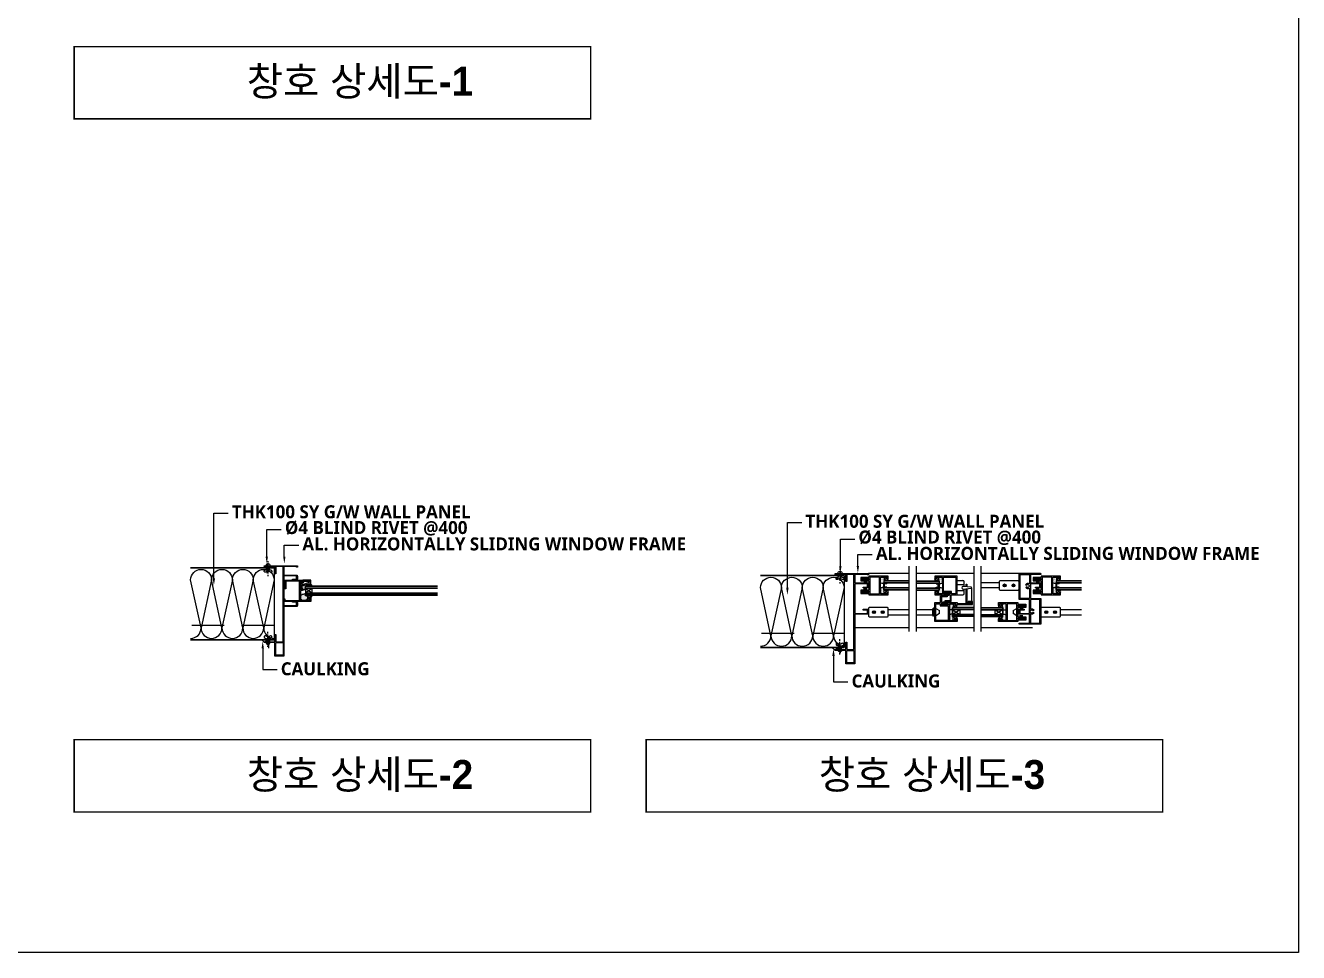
# Model space of a CAD drawing. Extents: x 0 to 20413, y 0 to 2870.
# Drawn here: x 3989 to 5750, y 100 to 1383 of the extents above; entities that cross this region are included whole.
import ezdxf
from ezdxf import colors
from ezdxf.entities.mleader import LeaderData, LeaderLine
from ezdxf.enums import TextEntityAlignment as Align
from ezdxf.math import Vec2, Vec3

# ---------------------------------------------------------------- set-up
doc = ezdxf.new("R2010")
doc.units = 0
doc.linetypes.add('HID', pattern=[2.3, 1.5, -0.8])
for name, color, linetype in [('0-판넬전개선', 11, 'Continuous'), ('A-ANNO-GRA1', 7, 'Continuous'), ('A-ANNO-TEXT1', 7, 'Continuous'), ('HATCH', 252, 'Continuous'), ('Insulation', 8, 'Continuous'), ('SUBLINE', 4, 'Continuous'), ('~BOLT', 11, 'Continuous'), ('~FRAME', 2, 'Continuous'), ('~PANEL', 2, 'Continuous'), ('~TEXT', 3, 'Continuous'), ('~WINDOW', 4, 'Continuous')]:
    doc.layers.add(name, color=color, linetype=linetype)
doc.styles.add('2020음성 1차', font='나눔고딕Bold.ttf')
doc.styles.add('SY PANEL', font='NanumGothicBold.ttf')

# ---------------------------------------------------------------- blocks, each defined once
blk = doc.blocks.new('*X91')
at = {"color": 0}
for p, q in [((2358.2, 795.5), (2358.7, 796)), ((2365.1, 788.6), (2358.2, 795.5)), ((2358.2, 792), (2360.7, 794.5)), ((2360.9, 791.2), (2365.2, 795.4)), ((2365.2, 792), (2363, 794.3)), ((2365.2, 795.6), (2365.2, 795.6)), ((2359, 791.2), (2358.2, 791.9)), ((2362.6, 789.3), (2365.2, 791.9))]:
    blk.add_line(p, q, dxfattribs=at)
blk = doc.blocks.new('*X89')
at = {"color": 0}
for p, q in [((1949.6, 1981.4), (1951.8, 1983.6)), ((1952.6, 1978.9), (1949.6, 1981.9)), ((1949.6, 1977.9), (1952.8, 1981)), ((1951.4, 1976.6), (1949.6, 1978.4)), ((1952, 1983), (1951.5, 1983.5))]:
    blk.add_line(p, q, dxfattribs=at)
blk = doc.blocks.new('*X90')
at = {"color": 0}
for p, q in [((2358.75, 800), (2358.75, 800)), ((2358.75, 797.5), (2358.75, 797.5)), ((2359.375, 801.25), (2359.375, 801.25)), ((2359.375, 798.75), (2359.375, 798.75)), ((2359.375, 796.25), (2359.375, 796.25)), ((2360, 802.5), (2360, 802.5)), ((2360, 800), (2360, 800)), ((2360, 797.5), (2360, 797.5)), ((2360, 795), (2360, 795)), ((2360.625, 803.75), (2360.625, 803.75)), ((2360.625, 801.25), (2360.625, 801.25)), ((2360.625, 798.75), (2360.625, 798.75)), ((2360.625, 796.25), (2360.625, 796.25)), ((2361.25, 802.5), (2361.25, 802.5)), ((2361.25, 800), (2361.25, 800)), ((2361.25, 797.5), (2361.25, 797.5)), ((2361.25, 795), (2361.25, 795)), ((2361.875, 801.25), (2361.875, 801.25)), ((2361.875, 798.75), (2361.875, 798.75)), ((2361.875, 796.25), (2361.875, 796.25)), ((2362.5, 802.5), (2362.5, 802.5)), ((2362.5, 800), (2362.5, 800)), ((2362.5, 797.5), (2362.5, 797.5)), ((2362.5, 795), (2362.5, 795)), ((2363.125, 801.25), (2363.125, 801.25)), ((2363.125, 798.75), (2363.125, 798.75)), ((2363.125, 796.25), (2363.125, 796.25)), ((2363.75, 802.5), (2363.75, 802.5)), ((2363.75, 800), (2363.75, 800)), ((2363.75, 797.5), (2363.75, 797.5)), ((2363.75, 795), (2363.75, 795)), ((2364.375, 801.25), (2364.375, 801.25)), ((2364.375, 798.75), (2364.375, 798.75)), ((2364.375, 796.25), (2364.375, 796.25)), ((2365, 802.5), (2365, 802.5)), ((2365, 800), (2365, 800)), ((2365, 797.5), (2365, 797.5)), ((2365.625, 801.25), (2365.625, 801.25)), ((2365.625, 798.75), (2365.625, 798.75)), ((2366.25, 800), (2366.25, 800)), ((2366.25, 797.5), (2366.25, 797.5)), ((2366.875, 798.75), (2366.875, 798.75))]:
    blk.add_line(p, q, dxfattribs=at)
blk = doc.blocks.new('*X88')
at = {"color": 0}
for p, q in [((1945, 1987.5), (1945, 1987.5)), ((1945.625, 1988.75), (1945.625, 1988.75)), ((1945.625, 1986.25), (1945.625, 1986.25)), ((1946.25, 1987.5), (1946.25, 1987.5)), ((1946.875, 1988.75), (1946.875, 1988.75)), ((1946.875, 1986.25), (1946.875, 1986.25)), ((1947.5, 1990), (1947.5, 1990)), ((1947.5, 1987.5), (1947.5, 1987.5)), ((1948.125, 1988.75), (1948.125, 1988.75)), ((1948.125, 1986.25), (1948.125, 1986.25)), ((1948.75, 1990), (1948.75, 1990)), ((1948.75, 1987.5), (1948.75, 1987.5)), ((1948.75, 1985), (1948.75, 1985)), ((1949.375, 1988.75), (1949.375, 1988.75)), ((1949.375, 1986.25), (1949.375, 1986.25)), ((1950, 1987.5), (1950, 1987.5)), ((1950, 1985), (1950, 1985)), ((1950.625, 1986.25), (1950.625, 1986.25)), ((1950.625, 1983.75), (1950.625, 1983.75)), ((1951.25, 1985), (1951.25, 1985))]:
    blk.add_line(p, q, dxfattribs=at)
blk = doc.blocks.new('*X94')
at = {"color": 0}
for p, q in [((1744.375, 1583.75), (1744.375, 1583.75)), ((1744.375, 1581.25), (1744.375, 1581.25)), ((1744.375, 1578.75), (1744.375, 1578.75)), ((1745, 1585), (1745, 1585)), ((1745, 1582.5), (1745, 1582.5)), ((1745, 1580), (1745, 1580)), ((1745, 1577.5), (1745, 1577.5)), ((1745.625, 1583.75), (1745.625, 1583.75)), ((1745.625, 1581.25), (1745.625, 1581.25)), ((1745.625, 1578.75), (1745.625, 1578.75)), ((1746.25, 1585), (1746.25, 1585)), ((1746.25, 1582.5), (1746.25, 1582.5)), ((1746.25, 1580), (1746.25, 1580)), ((1746.25, 1577.5), (1746.25, 1577.5)), ((1746.875, 1583.75), (1746.875, 1583.75)), ((1746.875, 1581.25), (1746.875, 1581.25)), ((1746.875, 1578.75), (1746.875, 1578.75)), ((1747.5, 1585), (1747.5, 1585)), ((1747.5, 1582.5), (1747.5, 1582.5)), ((1747.5, 1580), (1747.5, 1580)), ((1747.5, 1577.5), (1747.5, 1577.5)), ((1748.125, 1583.75), (1748.125, 1583.75)), ((1748.125, 1581.25), (1748.125, 1581.25)), ((1748.125, 1578.75), (1748.125, 1578.75)), ((1748.75, 1585), (1748.75, 1585)), ((1748.75, 1582.5), (1748.75, 1582.5))]:
    blk.add_line(p, q, dxfattribs=at)
blk = doc.blocks.new('*X95')
at = {"color": 0}
for p, q in [((1744.375, 1568.75), (1744.375, 1568.75)), ((1745, 1570), (1745, 1570)), ((1745.625, 1568.75), (1745.625, 1568.75)), ((1746.25, 1570), (1746.25, 1570)), ((1746.875, 1568.75), (1746.875, 1568.75)), ((1747.5, 1570), (1747.5, 1570)), ((1748.125, 1568.75), (1748.125, 1568.75)), ((1744.375, 1566.25), (1744.375, 1566.25)), ((1744.375, 1563.75), (1744.375, 1563.75)), ((1745, 1567.5), (1745, 1567.5)), ((1745, 1565), (1745, 1565)), ((1745, 1562.5), (1745, 1562.5)), ((1745.625, 1566.25), (1745.625, 1566.25)), ((1745.625, 1563.75), (1745.625, 1563.75)), ((1746.25, 1567.5), (1746.25, 1567.5)), ((1746.25, 1565), (1746.25, 1565)), ((1746.25, 1562.5), (1746.25, 1562.5)), ((1746.875, 1566.25), (1746.875, 1566.25)), ((1746.875, 1563.75), (1746.875, 1563.75)), ((1747.5, 1567.5), (1747.5, 1567.5)), ((1747.5, 1565), (1747.5, 1565)), ((1747.5, 1562.5), (1747.5, 1562.5)), ((1748.125, 1566.25), (1748.125, 1566.25)), ((1748.125, 1563.75), (1748.125, 1563.75)), ((1748.75, 1567.5), (1748.75, 1567.5)), ((1748.75, 1565), (1748.75, 1565)), ((1748.75, 1562.5), (1748.75, 1562.5))]:
    blk.add_line(p, q, dxfattribs=at)
blk = doc.blocks.new('*X96')
at = {"color": 0}
for p, q in [((1753.2, 1563.2), (1749.2, 1567.2)), ((1750.5, 1562.3), (1749.2, 1563.6)), ((1749.3, 1565.4), (1751.4, 1567.6)), ((1749.7, 1562.3), (1754.2, 1566.8)), ((1754.1, 1565.8), (1752.3, 1567.6))]:
    blk.add_line(p, q, dxfattribs=at)
blk = doc.blocks.new('*X97')
at = {"color": 0}
for p, q in [((1749.3, 1583.1), (1751.7, 1585.5)), ((1753.2, 1584.4), (1752, 1585.5)), ((1753.7, 1580.3), (1748.9, 1585.1)), ((1750.2, 1580.3), (1749.2, 1581.3)), ((1750, 1580.3), (1753.2, 1583.5)), ((1753.5, 1580.3), (1754.2, 1581)), ((1754.5, 1583.1), (1754.2, 1583.3))]:
    blk.add_line(p, q, dxfattribs=at)
blk = doc.blocks.new('리벳')
at = {"layer": '~BOLT'}
for p, q in [((7202.9, 974.1), (7204.9, 974.1)), ((7205.9, 974.1), (7220.1, 974.1)), ((7214.7, 976.1), (7210.6, 976.1)), ((7214.7, 972.1), (7210.6, 972.1)), ((7221.7, 974.1), (7223.8, 974.1))]:
    blk.add_line(p, q, dxfattribs=at)
blk.add_lwpolyline([(7214.7, 972.1, 0.243685), (7216.2, 968.8, 0.496046), (7218.1, 969.5, 0.240327), (7217.8, 971.4, -0.160412), (7217, 974.1, -0.154154), (7217.8, 976.6, 0.228762), (7218.2, 978.4, 0.497369), (7216.2, 979.2, 0.258254), (7214.7, 976.1)], format="xyb", dxfattribs=at)
blk.add_arc((7209.8, 974), 3.16, 106.0461, 253.9539, dxfattribs=at)

msp = doc.modelspace()

# ---------------------------------------------------------------- linework, layer by layer
for p, q in [((4558.65, 607.13), (4375.94, 607.13)), ((4558.65, 606.6), (4375.94, 606.6)), ((4558.65, 604.49), (4375.94, 604.49)), ((4558.65, 603.96), (4375.94, 603.96)), ((4558.65, 597.62), (4375.94, 597.62)), ((4558.65, 597.09), (4375.94, 597.09)), ((4558.65, 594.98), (4375.94, 594.98)), ((4558.65, 594.45), (4375.94, 594.45))]:
    msp.add_line(p, q)
at = {"layer": '0-판넬전개선', "const_width": 2}
for points in [[(4055.98, 1354.21), (4770.58, 1354.21), (4770.58, 1254.21), (4055.98, 1254.21)], [(4055.98, 394.59), (4770.58, 394.59), (4770.58, 294.59), (4055.98, 294.59)], [(4847.37, 394.59), (5561.98, 394.59), (5561.98, 294.59), (4847.37, 294.59)]]:
    msp.add_lwpolyline(points, close=True, dxfattribs=at)
at = {"layer": 'A-ANNO-GRA1'}
msp.add_lwpolyline([(2200, 2870), (5750, 2870), (5750, 100), (2200, 100)], close=True, dxfattribs=at)
at = {"layer": 'Insulation'}
for points in [[(4217.11, 534.89, 0.4142136), (4231.55, 549.33), (4217.11, 615.9, -1), (4245.99, 615.9), (4231.55, 549.33, 0.4142136), (4245.99, 534.89)], [(4245.99, 534.89, 0.4142136), (4260.43, 549.33), (4245.99, 615.9, -1), (4274.87, 615.9), (4260.43, 549.33, 0.4142136), (4274.87, 534.89)], [(4274.87, 534.89, 0.4142136), (4289.31, 549.33), (4274.87, 615.9, -1), (4303.75, 615.9), (4289.31, 549.33, 0.4142136), (4303.75, 534.89)], [(4303.75, 534.89, 0.4142136), (4318.19, 549.33), (4303.75, 615.9, -1), (4332.63, 615.9), (4318.19, 549.33, 0.4142136), (4332.63, 534.89)], [(5005.62, 524.13, 0.4142136), (5020.06, 538.57), (5005.62, 605.15, -1), (5034.5, 605.15), (5020.06, 538.57, 0.4142136), (5034.5, 524.13)], [(5034.5, 524.13, 0.4142136), (5048.94, 538.57), (5034.5, 605.15, -1), (5063.38, 605.15), (5048.94, 538.57, 0.4142136), (5063.38, 524.13)], [(5063.38, 524.13, 0.4142136), (5077.82, 538.57), (5063.38, 605.15, -1), (5092.26, 605.15), (5077.82, 538.57, 0.4142136), (5092.26, 524.13)], [(5092.26, 524.13, 0.4142136), (5106.7, 538.57), (5092.26, 605.15, -1), (5121.14, 605.15), (5106.7, 538.57, 0.4142136), (5121.14, 524.13)]]:
    msp.add_lwpolyline(points, format="xyb", dxfattribs=at)
for centre, radius, start, end in [((4312.43, 525.83), 7.27, 26.65368, 68.40848), ((5101.27, 512.71), 9.39, 36.83411, 76.35341)]:
    msp.add_arc(centre, radius, start, end, dxfattribs=at)
at = {"layer": 'SUBLINE'}
for p, q in [((5211.44, 624.74), (5154.79, 624.74)), ((5301.07, 624.74), (5221.44, 624.74)), ((5363.26, 624.74), (5311.07, 624.74)), ((5277.45, 615.06), (5285.45, 615.06)), ((5287.45, 609.27), (5277.45, 609.27)), ((5287.45, 600.85), (5277.45, 600.85)), ((5287.45, 606.69), (5287.45, 613.06)), ((5287.45, 597.06), (5287.45, 603.43)), ((5297.7, 605.06), (5297.7, 585.86)), ((5335.64, 611.74), (5311.07, 611.74)), ((5335.64, 604.74), (5311.07, 604.74)), ((5341.53, 608.24), (5345.13, 608.24)), ((5343.33, 610.04), (5343.33, 606.44)), ((5353.77, 608.24), (5357.37, 608.24)), ((5355.57, 610.04), (5355.57, 606.44)), ((5277.45, 595.06), (5285.45, 595.06)), ((5164.28, 571.22), (5160.68, 571.22)), ((5162.48, 569.42), (5162.48, 573.02)), ((5176.52, 571.22), (5172.92, 571.22)), ((5174.72, 569.42), (5174.72, 573.02)), ((5182.41, 574.72), (5211.44, 574.74)), ((5182.41, 567.72), (5211.44, 567.74)), ((5221.44, 574.74), (5243.64, 574.74)), ((5221.44, 567.74), (5243.64, 567.74)), ((5243.64, 575.32), (5245.14, 576.82)), ((5243.64, 575.32), (5243.64, 567.32)), ((5245.14, 565.82), (5243.64, 567.32)), ((5246.64, 576.82), (5245.14, 576.82)), ((5245.14, 576.82), (5245.14, 565.82)), ((5246.64, 565.82), (5245.14, 565.82)), ((5248.12, 574.82), (5246.64, 574.82)), ((5248.12, 567.82), (5246.64, 567.82)), ((5248.12, 576.32), (5253.12, 573.32)), ((5253.12, 569.32), (5248.12, 566.32)), ((5253.12, 569.32), (5253.12, 573.32)), ((5402.75, 571.22), (5399.15, 571.22)), ((5400.95, 569.42), (5400.95, 573.02)), ((5414.98, 571.22), (5411.38, 571.22)), ((5413.18, 569.42), (5413.18, 573.02)), ((5420.87, 574.72), (5449.91, 574.74)), ((5420.87, 567.72), (5449.91, 567.74)), ((5211.44, 549.74), (5135.99, 549.74)), ((5301.07, 549.74), (5221.44, 549.74)), ((5382.06, 549.74), (5311.07, 549.74))]:
    msp.add_line(p, q, dxfattribs=at)
at = {"layer": 'SUBLINE', "linetype": 'HID', "ltscale": 30}
for p, q in [((4332.63, 552.59), (4217.11, 552.59)), ((5121.14, 541.83), (5005.62, 541.83))]:
    msp.add_line(p, q, dxfattribs=at)
at = {"layer": 'SUBLINE'}
for points in [[(5285.48, 606.88, 0.6569105), (5285.48, 603.24), (5297.45, 604.38, 0.3731886), (5297.45, 605.73)], [(5363.26, 603.24), (5363.26, 613.24, 0.4142136), (5361.76, 614.74), (5337.14, 614.74, 0.4142136), (5335.64, 613.24), (5335.64, 603.24, 0.4142136), (5337.14, 601.74), (5361.76, 601.74, 0.4142136)], [(5154.79, 576.22), (5154.79, 566.22, 0.4142136), (5156.29, 564.72), (5180.91, 564.72, 0.4142136), (5182.41, 566.22), (5182.41, 576.22, 0.4142136), (5180.91, 577.72), (5156.29, 577.72, 0.4142136)], [(5393.26, 576.22), (5393.26, 566.22, 0.4142136), (5394.76, 564.72), (5419.37, 564.72, 0.4142136), (5420.87, 566.22), (5420.87, 576.22, 0.4142136), (5419.37, 577.72), (5394.76, 577.72, 0.4142136)]]:
    msp.add_lwpolyline(points, format="xyb", close=True, dxfattribs=at)
for points in [[(5289.92, 609.86), (5290.92, 609.86), (5290.92, 606.36)], [(5289.92, 606.45), (5289.92, 609.86)], [(5290.92, 603.76), (5290.92, 584.24), (5297.7, 584.24), (5297.7, 583.24), (5289.92, 583.24), (5289.92, 603.66)]]:
    msp.add_lwpolyline(points, dxfattribs=at)
for centre, radius in [((5343.33, 608.24), 2), ((5343.33, 608.24), 1.8), ((5355.57, 608.24), 2), ((5355.57, 608.24), 1.8), ((5162.48, 571.22), 2), ((5162.48, 571.22), 1.8), ((5174.72, 571.22), 2), ((5174.72, 571.22), 1.8), ((5400.95, 571.22), 2), ((5400.95, 571.22), 1.8), ((5413.18, 571.22), 2), ((5413.18, 571.22), 1.8)]:
    msp.add_circle(centre, radius, dxfattribs=at)
for centre, start, end in [((5285.45, 613.06), 0, 90), ((5285.45, 597.06), 270, 0)]:
    msp.add_arc(centre, 2, start, end, dxfattribs=at)
at = {"layer": '~FRAME'}
for p, q in [((4322.92, 624.99), (4322.92, 637.34)), ((5211.44, 544.39), (5211.44, 634.81)), ((5221.44, 544.39), (5221.44, 634.81)), ((5301.07, 544.39), (5301.07, 634.81)), ((5311.07, 544.39), (5311.07, 634.81)), ((5116.25, 617.61), (5116.25, 627.61)), ((5393.2, 624.74), (5363.2, 624.74)), ((4325.48, 521.6), (4325.48, 536.63)), ((5116.25, 514.61), (5116.25, 524.61))]:
    msp.add_line(p, q, dxfattribs=at)
for points in [[(4344.93, 634.29), (4334.94, 634.29), (4334.94, 624.29), (4333.74, 624.29), (4333.74, 634.29), (4318.94, 634.29), (4318.94, 635.49), (4364.94, 635.49), (4364.94, 633.49), (4363.44, 633.49), (4363.44, 634.29), (4346.14, 634.29), (4346.14, 622.49), (4364.59, 622.49, -0.098159), (4364.59, 615.49), (4357.94, 615.49), (4357.94, 616.69), (4363.74, 616.69), (4363.74, 621.29), (4346.14, 621.29), (4346.14, 580.29), (4363.74, 580.29), (4363.74, 584.89), (4357.94, 584.89), (4357.94, 586.09), (4364.59, 586.09, -0.098159), (4364.59, 579.09), (4346.14, 579.09), (4346.14, 510.49), (4333.74, 510.49), (4333.74, 529.09), (4318.94, 529.09), (4318.94, 530.13), (4320.94, 531.29), (4322.94, 531.29), (4322.94, 530.29), (4333.74, 530.29), (4333.74, 540.29), (4334.94, 540.29), (4334.94, 530.29), (4344.94, 530.29), (4344.94, 634.29)], [(5134.79, 623.54), (5124.79, 623.54), (5124.79, 613.54), (5123.59, 613.54), (5123.59, 623.54), (5108.79, 623.54), (5108.79, 624.74), (5154.79, 624.74), (5154.79, 622.74), (5153.29, 622.74), (5153.29, 623.54), (5135.99, 623.54), (5135.99, 611.74), (5154.45, 611.74, -0.098159), (5154.45, 604.74), (5147.79, 604.74), (5147.79, 605.94), (5153.59, 605.94), (5153.59, 610.54), (5135.99, 610.54), (5135.99, 569.54), (5153.59, 569.54), (5153.59, 574.14), (5147.79, 574.14), (5147.79, 575.34), (5154.45, 575.34, -0.098159), (5154.45, 568.34), (5135.99, 568.34), (5135.99, 499.74), (5123.59, 499.74), (5123.59, 518.34), (5108.79, 518.34), (5108.79, 519.38), (5110.79, 520.54), (5112.79, 520.54), (5112.79, 519.54), (5123.59, 519.54), (5123.59, 529.54), (5124.79, 529.54), (5124.79, 519.54), (5134.79, 519.54), (5134.79, 623.54)]]:
    msp.add_lwpolyline(points, format="xyb", dxfattribs=at)
for points in [[(5370.26, 575.34), (5370.26, 574.14), (5364.46, 574.14), (5364.46, 569.54), (5377.56, 569.54), (5377.56, 588.57), (5363.26, 588.57), (5363.26, 600.05), (5363.26, 624.74), (5393.26, 624.74), (5393.26, 623.34), (5378.96, 623.34), (5378.96, 611.74), (5392.91, 611.74, -0.098159), (5392.91, 604.74), (5386.26, 604.74), (5386.26, 605.94), (5392.06, 605.94), (5392.06, 610.54), (5378.96, 610.54), (5378.96, 590.05), (5393.26, 590.05), (5393.26, 579.42), (5393.26, 554.74), (5363.26, 554.74), (5363.26, 556.14), (5377.56, 556.14), (5377.56, 568.34), (5363.6, 568.34, -0.098159), (5363.6, 575.34)], [(5373.73, 606.27), (5372.45, 605.53, 0.43305), (5377.56, 604.35), (5377.56, 600.05), (5377.56, 590.05), (5364.66, 590.05), (5364.66, 623.34), (5377.56, 623.34), (5377.56, 610.32, 0.4364537), (5372.43, 609.11), (5373.72, 608.38, -3.7499414)], [(5384.06, 570.33, -0.43305), (5378.96, 569.15), (5378.96, 556.14), (5391.86, 556.14), (5391.86, 588.57), (5378.96, 588.57), (5378.96, 579.42), (5378.96, 575.12, -0.4364537), (5384.08, 573.91), (5382.8, 573.18, 3.7499414), (5382.78, 571.07)]]:
    msp.add_lwpolyline(points, format="xyb", close=True, dxfattribs=at)
msp.add_lwpolyline([(4371.94, 601.04), (4368.94, 601.04), (4368.94, 587.49), (4381.94, 587.49), (4381.94, 591.54), (4383.34, 591.54), (4383.34, 586.09), (4346.14, 586.09), (4346.14, 589.49), (4347.54, 589.49), (4347.54, 587.49), (4367.54, 587.49), (4367.54, 614.09), (4348.59, 614.09), (4348.59, 603.64), (4347.19, 603.64), (4347.19, 614.09), (4346.14, 614.09), (4346.14, 615.49), (4372.04, 615.49), (4372.04, 614.09), (4371.04, 613.09), (4370.04, 614.09), (4368.94, 614.09), (4368.94, 602.04), (4370.94, 602.04), (4370.94, 605.04), (4371.94, 605.04), (4371.94, 601.04), (4369.43, 601.04)], dxfattribs=at)
for points in [[(4383.34, 610.04), (4383.34, 615.49), (4372.13, 615.49), (4372.13, 613.88), (4370.63, 612.38), (4369.61, 613.4), (4369.56, 611.47), (4370.63, 610.4), (4373.53, 613.3), (4373.53, 614.09), (4381.94, 614.09), (4381.94, 612.54), (4369.38, 608.04), (4370.07, 603.04), (4370.07, 603.04), (4370.57, 603.04), (4370.57, 606.98), (4381.94, 611.05), (4381.94, 610.04)], [(4334.94, 529.09), (4344.94, 529.09), (4344.94, 511.69), (4334.94, 511.69)], [(5124.79, 518.34), (5134.79, 518.34), (5134.79, 500.94), (5124.79, 500.94)]]:
    msp.add_lwpolyline(points, close=True, dxfattribs=at)
at = {"layer": '~PANEL'}
for p, q in [((4332.63, 632.59), (4217.11, 632.59)), ((4332.63, 632.09), (4217.11, 632.09)), ((4332.63, 632.59), (4332.63, 532.59)), ((5121.14, 621.83), (5005.62, 621.83)), ((5121.14, 621.33), (5005.62, 621.33)), ((5121.14, 621.83), (5121.14, 522.33)), ((4332.63, 533.09), (4217.11, 533.09)), ((4332.63, 532.59), (4217.11, 532.59)), ((5121.14, 522.33), (5005.62, 522.33)), ((5121.14, 521.83), (5005.62, 521.83))]:
    msp.add_line(p, q, dxfattribs=at)
at = {"layer": '~WINDOW'}
for p, q in [((5154.27, 616.91), (5146.88, 616.91)), ((5148.99, 616.91), (5148.99, 612.42)), ((5150.05, 616.91), (5150.05, 612.42)), ((5151.1, 616.91), (5151.1, 612.42)), ((5152.16, 616.91), (5152.16, 612.42)), ((5392.74, 616.91), (5385.34, 616.91)), ((5387.46, 616.91), (5387.46, 612.42)), ((5388.51, 616.91), (5388.51, 612.42)), ((5389.57, 616.91), (5389.57, 612.42)), ((5390.62, 616.91), (5390.62, 612.42)), ((4375.94, 603.96), (4375.94, 607.13)), ((4384.56, 603.96), (4375.94, 597.62)), ((4384.56, 597.62), (4375.94, 603.96)), ((4375.94, 603.96), (4375.94, 597.62)), ((4384.56, 603.96), (4384.56, 597.62)), ((5154.27, 599.38), (5146.88, 599.38)), ((5148.99, 599.38), (5148.99, 603.97)), ((5150.05, 599.38), (5150.05, 603.97)), ((5151.1, 599.38), (5151.1, 603.97)), ((5152.16, 599.38), (5152.16, 603.97)), ((5176.22, 614.48), (5176.22, 611.32)), ((5176.22, 614.48), (5176.22, 601.81)), ((5211.44, 614.48), (5176.22, 614.48)), ((5211.44, 613.96), (5176.22, 613.96)), ((5211.44, 611.84), (5176.22, 611.84)), ((5176.22, 604.98), (5176.22, 611.32)), ((5211.44, 611.32), (5176.22, 611.32)), ((5176.22, 604.98), (5176.22, 601.81)), ((5211.44, 604.98), (5176.22, 604.98)), ((5211.44, 604.45), (5176.22, 604.45)), ((5211.44, 602.34), (5176.22, 602.34)), ((5211.44, 601.81), (5176.22, 601.81)), ((5180.44, 610.26), (5177.28, 610.26)), ((5177.28, 606.04), (5177.28, 610.26)), ((5180.44, 606.04), (5177.28, 606.04)), ((5180.44, 610.26), (5180.44, 611.32)), ((5180.44, 604.98), (5180.44, 606.04)), ((5221.44, 614.48), (5252.66, 614.48)), ((5221.44, 613.96), (5252.66, 613.96)), ((5221.44, 611.84), (5252.66, 611.84)), ((5221.44, 611.32), (5252.66, 611.32)), ((5221.44, 604.98), (5252.66, 604.98)), ((5221.44, 604.45), (5252.66, 604.45)), ((5221.44, 602.34), (5252.66, 602.34)), ((5221.44, 601.81), (5252.66, 601.81)), ((5248.44, 610.26), (5248.44, 611.32)), ((5248.44, 610.26), (5251.6, 610.26)), ((5248.44, 606.04), (5251.6, 606.04)), ((5248.44, 604.98), (5248.44, 606.04)), ((5251.6, 606.04), (5251.6, 610.26)), ((5252.66, 614.48), (5252.66, 601.81)), ((5252.66, 614.48), (5252.66, 611.32)), ((5252.66, 604.98), (5252.66, 611.32)), ((5252.66, 604.98), (5252.66, 601.81)), ((5392.74, 599.38), (5385.34, 599.38)), ((5387.46, 599.38), (5387.46, 603.97)), ((5388.51, 599.38), (5388.51, 603.97)), ((5389.57, 599.38), (5389.57, 603.97)), ((5390.62, 599.38), (5390.62, 603.97)), ((5414.69, 614.48), (5414.69, 611.32)), ((5414.69, 614.48), (5414.69, 601.81)), ((5449.91, 614.48), (5414.69, 614.48)), ((5449.91, 613.96), (5414.69, 613.96)), ((5449.91, 611.84), (5414.69, 611.84)), ((5414.69, 604.98), (5414.69, 611.32)), ((5449.91, 611.32), (5414.69, 611.32)), ((5414.69, 604.98), (5414.69, 601.81)), ((5449.91, 604.98), (5414.69, 604.98)), ((5449.91, 604.45), (5414.69, 604.45)), ((5449.91, 602.34), (5414.69, 602.34)), ((5449.91, 601.81), (5414.69, 601.81)), ((5415.74, 606.04), (5415.74, 610.26)), ((5418.91, 610.26), (5415.74, 610.26)), ((5418.91, 606.04), (5415.74, 606.04)), ((5418.91, 610.26), (5418.91, 611.32)), ((5418.91, 604.98), (5418.91, 606.04)), ((4375.94, 594.45), (4375.94, 597.62)), ((5256.85, 582.09), (5264.25, 582.09)), ((5258.97, 582.09), (5258.97, 585.77)), ((5267.23, 597.38), (5259.84, 597.38)), ((5260.02, 582.09), (5260.02, 585.77)), ((5261.08, 582.09), (5261.08, 585.77)), ((5261.95, 597.38), (5261.95, 593.62)), ((5262.13, 582.09), (5262.13, 585.77)), ((5263.01, 597.38), (5263.01, 593.62)), ((5264.06, 597.38), (5264.06, 593.62)), ((5265.12, 597.38), (5265.12, 593.62)), ((5271.43, 574.49), (5271.43, 577.66)), ((5271.43, 564.99), (5271.43, 577.66)), ((5301.07, 577.66), (5271.43, 577.66)), ((5301.07, 577.13), (5271.43, 577.13)), ((5301.07, 575.02), (5271.43, 575.02)), ((5271.43, 574.49), (5271.43, 568.16)), ((5281.71, 574.49), (5271.43, 568.16)), ((5271.43, 574.49), (5281.71, 568.16)), ((5301.07, 574.49), (5271.43, 574.49)), ((5271.43, 564.99), (5271.43, 568.16)), ((5301.07, 568.16), (5271.43, 568.16)), ((5301.07, 567.63), (5271.43, 567.63)), ((5301.07, 565.52), (5271.43, 565.52)), ((5301.07, 564.99), (5271.43, 564.99)), ((5281.71, 568.16), (5281.71, 574.49)), ((5311.07, 577.66), (5340.71, 577.66)), ((5311.07, 577.13), (5340.71, 577.13)), ((5311.07, 575.02), (5340.71, 575.02)), ((5311.07, 574.49), (5340.71, 574.49)), ((5311.07, 568.16), (5340.71, 568.16)), ((5311.07, 567.63), (5340.71, 567.63)), ((5311.07, 565.52), (5340.71, 565.52)), ((5311.07, 564.99), (5340.71, 564.99)), ((5330.42, 568.16), (5330.42, 574.49)), ((5330.42, 574.49), (5340.71, 568.16)), ((5340.71, 574.49), (5330.42, 568.16)), ((5340.71, 574.49), (5340.71, 577.66)), ((5340.71, 564.99), (5340.71, 577.66)), ((5340.71, 574.49), (5340.71, 568.16)), ((5340.71, 564.99), (5340.71, 568.16)), ((5355.02, 573.32), (5360.02, 576.32)), ((5355.02, 573.32), (5355.02, 569.32)), ((5360.02, 566.32), (5355.02, 569.32)), ((5362.66, 580.09), (5370.05, 580.09)), ((5364.77, 580.09), (5364.77, 575.5)), ((5364.77, 562.56), (5364.77, 567.06)), ((5365.83, 580.09), (5365.83, 575.5)), ((5365.83, 562.56), (5365.83, 567.06)), ((5366.88, 580.09), (5366.88, 575.5)), ((5366.88, 562.56), (5366.88, 567.06)), ((5367.94, 580.09), (5367.94, 575.5)), ((5367.94, 562.56), (5367.94, 567.06)), ((5362.66, 562.56), (5370.05, 562.56))]:
    msp.add_line(p, q, dxfattribs=at)
for points in [[(5155.43, 614.59), (5155.43, 601.71), (5153.21, 601.71), (5153.21, 600.23), (5155.43, 600.23), (5155.43, 598.54), (5145.72, 598.54), (5145.72, 600.23), (5147.93, 600.23), (5147.93, 601.71), (5144.24, 601.71), (5144.24, 597.06), (5155.43, 597.06), (5155.43, 595.06), (5182.24, 595.06), (5182.24, 598.76), (5180.76, 598.76), (5180.76, 596.54), (5171.68, 596.54), (5171.68, 619.76), (5180.76, 619.76), (5180.76, 617.54), (5182.24, 617.54), (5182.24, 621.24), (5155.43, 621.24), (5155.43, 619.24), (5144.24, 619.24), (5144.24, 614.59), (5147.93, 614.59), (5147.93, 616.07), (5145.72, 616.07), (5145.72, 617.76), (5155.43, 617.76), (5155.43, 616.07), (5153.21, 616.07), (5153.21, 614.59)], [(5156.91, 596.54), (5170.2, 596.54), (5170.2, 619.76), (5156.91, 619.76)], [(5176.31, 619.75), (5176.41, 619.52), (5176.48, 619.37), (5176.56, 619.17), (5176.7, 618.81), (5176.76, 618.53), (5176.81, 618.14), (5176.85, 617.64), (5176.87, 617), (5176.85, 616.25), (5176.81, 615.53), (5176.74, 614.88), (5176.65, 614.61), (5176.56, 614.5), (5176.21, 614.5), (5176.2, 612.12), (5175.96, 611.63), (5175.48, 611.27), (5174.85, 611.09), (5173.77, 611.05), (5172.63, 611.34), (5172.06, 611.62), (5171.68, 611.99), (5171.68, 619.76)], [(5246.64, 617.54), (5248.12, 617.54), (5248.12, 619.76), (5257.2, 619.76), (5257.2, 596.54), (5248.12, 596.54), (5248.12, 598.76), (5246.64, 598.76), (5246.64, 595.06), (5260.9, 595.06), (5260.9, 596.54), (5258.68, 596.54), (5258.68, 598.23), (5268.39, 598.23), (5268.39, 596.54), (5266.18, 596.54), (5266.18, 595.06), (5267.97, 595.06), (5267.97, 587.54), (5260.45, 587.06), (5260.45, 586.06), (5269.45, 586.06), (5269.45, 595.06), (5277.45, 595.06), (5277.45, 621.24), (5246.64, 621.24)], [(5252.57, 619.75), (5252.47, 619.52), (5252.39, 619.37), (5252.32, 619.17), (5252.17, 618.81), (5252.12, 618.53), (5252.07, 618.14), (5252.03, 617.64), (5252.01, 617), (5252.03, 616.25), (5252.07, 615.53), (5252.14, 614.88), (5252.23, 614.61), (5252.32, 614.5), (5252.67, 614.5), (5252.68, 612.12), (5252.92, 611.63), (5253.4, 611.27), (5254.03, 611.09), (5255.1, 611.05), (5256.24, 611.34), (5256.82, 611.62), (5257.2, 611.99), (5257.2, 619.76)], [(5275.97, 596.54), (5269.87, 596.54), (5269.87, 599.71), (5258.68, 599.71), (5258.68, 619.76), (5275.97, 619.76)], [(5393.9, 614.59), (5393.9, 601.71), (5391.68, 601.71), (5391.68, 600.23), (5393.9, 600.23), (5393.9, 598.54), (5384.18, 598.54), (5384.18, 600.23), (5386.4, 600.23), (5386.4, 601.71), (5382.7, 601.71), (5382.7, 597.06), (5393.9, 597.06), (5393.9, 595.06), (5420.7, 595.06), (5420.7, 598.76), (5419.23, 598.76), (5419.23, 596.54), (5410.14, 596.54), (5410.14, 619.76), (5419.23, 619.76), (5419.23, 617.54), (5420.7, 617.54), (5420.7, 621.24), (5393.9, 621.24), (5393.9, 619.24), (5382.7, 619.24), (5382.7, 614.59), (5386.4, 614.59), (5386.4, 616.07), (5384.18, 616.07), (5384.18, 617.76), (5393.9, 617.76), (5393.9, 616.07), (5391.68, 616.07), (5391.68, 614.59)], [(5395.38, 596.54), (5408.67, 596.54), (5408.67, 619.76), (5395.38, 619.76)], [(5414.77, 619.75), (5414.88, 619.52), (5414.95, 619.37), (5415.02, 619.17), (5415.17, 618.81), (5415.22, 618.53), (5415.28, 618.14), (5415.32, 617.64), (5415.34, 617), (5415.32, 616.25), (5415.28, 615.53), (5415.2, 614.88), (5415.12, 614.61), (5415.02, 614.5), (5414.68, 614.5), (5414.67, 612.12), (5414.43, 611.63), (5413.95, 611.27), (5413.32, 611.09), (5412.24, 611.05), (5411.1, 611.34), (5410.53, 611.62), (5410.15, 611.99), (5410.15, 619.76)], [(4371.94, 605.04), (4371.94, 603.41), (4372.34, 602.86), (4372.51, 602.76), (4372.78, 602.59), (4373.19, 602.42), (4373.53, 602.31), (4374.18, 602.31), (4374.69, 602.52), (4375, 602.93), (4375.24, 603.27), (4375.58, 604.06), (4375.68, 604.74), (4375.94, 605.39), (4375.94, 607.13), (4377.25, 607.13), (4377.59, 607.4), (4377.66, 607.57), (4377.73, 607.88), (4377.73, 608.05), (4377.73, 608.36), (4377.73, 608.7), (4377.66, 608.94), (4377.49, 609.04), (4377.25, 609.11), (4376.71, 609.18), (4370.57, 606.98), (4370.57, 605.04)], [(4377.25, 607.13), (4377.73, 607.4), (4377.83, 607.88), (4377.83, 608.29), (4377.83, 608.77), (4377.25, 609.18), (4376.82, 609.22), (4381.94, 611.05), (4381.94, 610.04), (4383.34, 610.04), (4383.6, 609.86), (4383.84, 609.69), (4384.08, 609.48), (4384.19, 609.11), (4384.32, 608.77), (4384.36, 608.22), (4384.42, 607.95), (4384.36, 607.4), (4384.19, 607.13)], [(5176.31, 596.54), (5176.41, 596.77), (5176.48, 596.93), (5176.56, 597.13), (5176.7, 597.48), (5176.76, 597.76), (5176.81, 598.15), (5176.85, 598.65), (5176.87, 599.29), (5176.85, 600.05), (5176.81, 600.77), (5176.74, 601.42), (5176.65, 601.69), (5176.56, 601.79), (5176.21, 601.79), (5176.2, 604.18), (5175.96, 604.66), (5175.48, 605.03), (5174.85, 605.2), (5173.77, 605.25), (5172.63, 604.95), (5172.06, 604.67), (5171.68, 604.3), (5171.68, 596.54)], [(5252.57, 596.54), (5252.47, 596.77), (5252.39, 596.93), (5252.32, 597.13), (5252.17, 597.48), (5252.12, 597.76), (5252.07, 598.15), (5252.03, 598.65), (5252.01, 599.29), (5252.03, 600.05), (5252.07, 600.77), (5252.14, 601.42), (5252.23, 601.69), (5252.32, 601.79), (5252.67, 601.79), (5252.68, 604.18), (5252.92, 604.66), (5253.4, 605.03), (5254.03, 605.2), (5255.1, 605.25), (5256.24, 604.95), (5256.82, 604.67), (5257.2, 604.3), (5257.2, 596.54)], [(5414.77, 596.54), (5414.88, 596.77), (5414.95, 596.93), (5415.02, 597.13), (5415.17, 597.48), (5415.22, 597.76), (5415.28, 598.15), (5415.32, 598.65), (5415.34, 599.29), (5415.32, 600.05), (5415.28, 600.77), (5415.2, 601.42), (5415.12, 601.69), (5415.02, 601.79), (5414.68, 601.79), (5414.67, 604.18), (5414.43, 604.66), (5413.95, 605.03), (5413.32, 605.2), (5412.24, 605.25), (5411.1, 604.95), (5410.53, 604.67), (5410.15, 604.3), (5410.15, 596.54)], [(4375.59, 595.7), (4376.01, 594.46), (4377.19, 594.46), (4377.88, 593.9), (4378.23, 593.07), (4378.71, 592.24), (4378.9, 591.12), (4378.9, 591.12), (4378.71, 590.53), (4378.23, 589.35), (4377.74, 588.73), (4376.91, 588.04), (4376.08, 587.49), (4372.27, 587.49), (4371.09, 587.79), (4370.67, 588.02), (4370.26, 588.33), (4369.08, 589.11), (4369.68, 593.41), (4370.05, 594.94), (4370.53, 595.43), (4371.02, 595.91), (4371.57, 596.05), (4372.27, 596.19), (4373.37, 596.19), (4374.21, 596.4), (4374.9, 596.4), (4375.25, 596.05)], [(4377.49, 594.45), (4377.9, 594.02), (4378.07, 593.85), (4378.31, 593.61), (4378.48, 592.89), (4378.79, 592.55), (4378.86, 592.1), (4379.03, 591.52), (4379.03, 591.22), (4379.03, 591.22), (4378.96, 590.5), (4378.72, 590.44), (4378.55, 589.83), (4378.35, 589.56), (4378.17, 589.08), (4377.77, 588.67), (4377.42, 588.26), (4376.6, 587.64), (4376.08, 587.49), (4381.94, 587.49), (4381.94, 591.54), (4383.34, 591.54), (4383.67, 591.83), (4384.01, 591.9), (4384.25, 592.48), (4384.59, 592.89), (4384.59, 593.23), (4384.59, 593.61), (4384.59, 594.02), (4384.49, 594.43)], [(5277.45, 580.72), (5275.97, 580.72), (5275.97, 582.93), (5266.89, 582.93), (5266.89, 559.72), (5275.97, 559.72), (5275.97, 561.93), (5277.45, 561.93), (5277.45, 558.24), (5246.64, 558.24), (5246.64, 584.41), (5254.64, 584.41), (5254.64, 593.41), (5263.64, 593.41), (5263.64, 592.41), (5256.12, 591.93), (5256.12, 584.41), (5257.91, 584.41), (5257.91, 582.93), (5255.69, 582.93), (5255.69, 581.24), (5265.41, 581.24), (5265.41, 582.93), (5263.19, 582.93), (5263.19, 584.41), (5277.45, 584.41)], [(5254.21, 582.93), (5254.21, 579.77), (5265.41, 579.77), (5265.41, 559.72), (5248.12, 559.72), (5248.12, 582.93)], [(5271.52, 582.93), (5271.62, 582.7), (5271.69, 582.55), (5271.77, 582.35), (5271.91, 581.99), (5271.97, 581.71), (5272.02, 581.32), (5272.06, 580.82), (5272.08, 580.18), (5272.06, 579.43), (5272.02, 578.7), (5271.94, 578.06), (5271.86, 577.78), (5271.77, 577.68), (5271.42, 577.68), (5271.41, 575.29), (5271.17, 574.81), (5270.69, 574.45), (5270.06, 574.27), (5268.98, 574.23), (5267.84, 574.52), (5267.27, 574.8), (5266.89, 575.17), (5266.89, 582.93)], [(5363.71, 564.88), (5363.71, 563.4), (5361.5, 563.4), (5361.5, 561.72), (5371.21, 561.72), (5371.21, 563.4), (5368.99, 563.4), (5368.99, 564.88), (5372.69, 564.88), (5372.69, 560.24), (5361.5, 560.24), (5361.5, 558.24), (5334.69, 558.24), (5334.69, 561.93), (5336.17, 561.93), (5336.17, 559.72), (5345.25, 559.72), (5345.25, 582.93), (5336.17, 582.93), (5336.17, 580.72), (5334.69, 580.72), (5334.69, 584.41), (5361.5, 584.41), (5361.5, 582.41), (5372.69, 582.41), (5372.69, 577.77), (5368.99, 577.77), (5368.99, 579.24), (5371.21, 579.24), (5371.21, 580.93), (5361.5, 580.93), (5361.5, 579.24), (5363.71, 579.24), (5363.71, 577.77), (5361.5, 577.77), (5361.5, 564.88)], [(5340.62, 582.93), (5340.52, 582.7), (5340.44, 582.55), (5340.37, 582.35), (5340.22, 581.99), (5340.17, 581.71), (5340.12, 581.32), (5340.08, 580.82), (5340.06, 580.18), (5340.08, 579.43), (5340.12, 578.7), (5340.19, 578.06), (5340.28, 577.78), (5340.37, 577.68), (5340.72, 577.68), (5340.73, 575.29), (5340.97, 574.81), (5341.45, 574.45), (5342.08, 574.27), (5343.15, 574.23), (5344.29, 574.52), (5344.87, 574.8), (5345.25, 575.17), (5345.25, 582.93)], [(5360.02, 582.93), (5346.73, 582.93), (5346.73, 559.72), (5360.02, 559.72)], [(5271.52, 559.72), (5271.62, 559.95), (5271.69, 560.1), (5271.77, 560.3), (5271.91, 560.66), (5271.97, 560.94), (5272.02, 561.33), (5272.06, 561.83), (5272.08, 562.47), (5272.06, 563.22), (5272.02, 563.94), (5271.94, 564.59), (5271.86, 564.87), (5271.77, 564.97), (5271.42, 564.97), (5271.41, 567.36), (5271.17, 567.84), (5270.69, 568.2), (5270.06, 568.38), (5268.98, 568.42), (5267.84, 568.13), (5267.27, 567.85), (5266.89, 567.48), (5266.89, 559.72)], [(5340.62, 559.72), (5340.52, 559.95), (5340.44, 560.1), (5340.37, 560.3), (5340.22, 560.66), (5340.17, 560.94), (5340.12, 561.33), (5340.08, 561.83), (5340.06, 562.47), (5340.08, 563.22), (5340.12, 563.94), (5340.19, 564.59), (5340.28, 564.87), (5340.37, 564.97), (5340.72, 564.97), (5340.73, 567.36), (5340.97, 567.84), (5341.45, 568.2), (5342.08, 568.38), (5343.15, 568.42), (5344.29, 568.13), (5344.87, 567.85), (5345.25, 567.48), (5345.25, 559.72)]]:
    msp.add_lwpolyline(points, close=True, dxfattribs=at)
for points in [[(5182.24, 617.54), (5180.76, 617.54), (5180.76, 619.76), (5176.31, 619.75), (5176.41, 619.52), (5176.48, 619.37), (5176.56, 619.17), (5176.7, 618.81), (5176.76, 618.53), (5176.81, 618.14), (5176.85, 617.64), (5176.87, 617), (5176.85, 616.25), (5176.81, 615.53), (5176.74, 614.88), (5176.65, 614.61), (5176.6, 614.48), (5182.24, 614.48, -0.3692093)], [(5246.64, 617.54), (5248.12, 617.54), (5248.12, 619.76), (5252.57, 619.75), (5252.47, 619.52), (5252.39, 619.37), (5252.32, 619.17), (5252.17, 618.81), (5252.12, 618.53), (5252.07, 618.14), (5252.03, 617.64), (5252.01, 617), (5252.03, 616.25), (5252.07, 615.53), (5252.14, 614.88), (5252.23, 614.61), (5252.28, 614.48), (5246.64, 614.48, 0.3692093)], [(5420.7, 617.54), (5419.23, 617.54), (5419.23, 619.76), (5414.77, 619.75), (5414.88, 619.52), (5414.95, 619.37), (5415.02, 619.17), (5415.17, 618.81), (5415.22, 618.53), (5415.28, 618.14), (5415.32, 617.64), (5415.34, 617), (5415.32, 616.25), (5415.28, 615.53), (5415.2, 614.88), (5415.12, 614.61), (5415.06, 614.48), (5420.7, 614.48, -0.3692093)], [(5182.24, 598.76), (5180.76, 598.76), (5180.76, 596.54), (5176.31, 596.54), (5176.41, 596.77), (5176.48, 596.93), (5176.56, 597.13), (5176.7, 597.48), (5176.76, 597.76), (5176.81, 598.15), (5176.85, 598.65), (5176.87, 599.29), (5176.85, 600.05), (5176.81, 600.77), (5176.74, 601.42), (5176.65, 601.69), (5176.6, 601.81), (5182.24, 601.81, 0.3692093)], [(5246.64, 598.76), (5248.12, 598.76), (5248.12, 596.54), (5252.57, 596.54), (5252.47, 596.77), (5252.39, 596.93), (5252.32, 597.13), (5252.17, 597.48), (5252.12, 597.76), (5252.07, 598.15), (5252.03, 598.65), (5252.01, 599.29), (5252.03, 600.05), (5252.07, 600.77), (5252.14, 601.42), (5252.23, 601.69), (5252.28, 601.81), (5246.64, 601.81, -0.3692093)], [(5420.7, 598.76), (5419.23, 598.76), (5419.23, 596.54), (5414.77, 596.54), (5414.88, 596.77), (5414.95, 596.93), (5415.02, 597.13), (5415.17, 597.48), (5415.22, 597.76), (5415.28, 598.15), (5415.32, 598.65), (5415.34, 599.29), (5415.32, 600.05), (5415.28, 600.77), (5415.2, 601.42), (5415.12, 601.69), (5415.06, 601.81), (5420.7, 601.81, 0.3692093)], [(5277.45, 580.72), (5275.97, 580.72), (5275.97, 582.93), (5271.52, 582.93), (5271.62, 582.7), (5271.69, 582.55), (5271.77, 582.35), (5271.91, 581.99), (5271.97, 581.71), (5272.02, 581.32), (5272.06, 580.82), (5272.08, 580.18), (5272.06, 579.43), (5272.02, 578.7), (5271.94, 578.06), (5271.86, 577.78), (5271.81, 577.66), (5277.45, 577.66, -0.3692093)], [(5334.69, 580.72), (5336.17, 580.72), (5336.17, 582.93), (5340.62, 582.93), (5340.52, 582.7), (5340.44, 582.55), (5340.37, 582.35), (5340.22, 581.99), (5340.17, 581.71), (5340.12, 581.32), (5340.08, 580.82), (5340.06, 580.18), (5340.08, 579.43), (5340.12, 578.7), (5340.19, 578.06), (5340.28, 577.78), (5340.33, 577.66), (5334.69, 577.66, 0.3692093)], [(5277.45, 561.93), (5275.97, 561.93), (5275.97, 559.72), (5271.52, 559.72), (5271.62, 559.95), (5271.69, 560.1), (5271.77, 560.3), (5271.91, 560.66), (5271.97, 560.94), (5272.02, 561.33), (5272.06, 561.83), (5272.08, 562.47), (5272.06, 563.22), (5272.02, 563.94), (5271.94, 564.59), (5271.86, 564.87), (5271.81, 564.99), (5277.45, 564.99, 0.3692093)], [(5334.69, 561.93), (5336.17, 561.93), (5336.17, 559.72), (5340.62, 559.72), (5340.52, 559.95), (5340.44, 560.1), (5340.37, 560.3), (5340.22, 560.66), (5340.17, 560.94), (5340.12, 561.33), (5340.08, 561.83), (5340.06, 562.47), (5340.08, 563.22), (5340.12, 563.94), (5340.19, 564.59), (5340.28, 564.87), (5340.33, 564.99), (5334.69, 564.99, -0.3692093)]]:
    msp.add_lwpolyline(points, format="xyb", close=True, dxfattribs=at)
msp.add_lwpolyline([(5277.45, 581.93), (5299.09, 581.93), (5299.09, 585.86), (5292.94, 585.86), (5292.94, 584.86), (5298.09, 584.86), (5298.09, 582.93), (5277.45, 582.93)], dxfattribs=at)

# ---------------------------------------------------------------- block references
at = {"layer": 'HATCH', "rotation": 90}
for name in ['*X88', '*X89']:
    msp.add_blockref(name, (6360.88, -1342.45), dxfattribs=at)
at = {"layer": '~BOLT', "xscale": -1}
for p, rotation in [((5298.21, 7844.73), 89.99999999999984), ((6089.61, 7834.5), 89.9999999999998)]:
    msp.add_blockref('리벳', p, dxfattribs=dict(at, rotation=rotation))
at = {"layer": '~BOLT', "rotation": 89.99999999999999}
for p in [(5298.09, -6679.86), (6089.49, -6690.09)]:
    msp.add_blockref('리벳', p, dxfattribs=at)
at = {"layer": '~WINDOW', "xscale": -1, "rotation": 180}
for name, p in [('*X95', (3427.59, 2182.08)), ('*X96', (3427.59, 2182.08)), ('*X95', (3666.05, 2182.08)), ('*X96', (3666.05, 2182.08)), ('*X94', (3427.59, 2182.08)), ('*X97', (3427.59, 2182.08)), ('*X94', (3666.05, 2182.08)), ('*X97', (3666.05, 2182.08))]:
    msp.add_blockref(name, p, dxfattribs=at)
at = {"layer": '~WINDOW'}
for name, p, rotation in [('*X96', (7001.29, 2182.08), 180), ('*X95', (7001.29, 2182.08), 180), ('*X97', (7001.29, 2182.08), 180), ('*X94', (7001.29, 2182.08), 180), ('*X90', (5173.11, -1770.74), 90), ('*X91', (5173.11, -1770.74), 90)]:
    msp.add_blockref(name, p, dxfattribs=dict(at, rotation=rotation))
for name in ['*X94', '*X97', '*X95', '*X96']:
    msp.add_blockref(name, (3522.79, -1002.61), dxfattribs=at)
at = {"layer": '~WINDOW', "xscale": -1}
for name in ['*X97', '*X94', '*X96', '*X95']:
    msp.add_blockref(name, (7089.34, -1002.61), dxfattribs=at)

# ---------------------------------------------------------------- texts
at = {"layer": 'A-ANNO-TEXT1', "style": '2020음성 1차'}
for s, p in [('창호 상세도-1', (4451.32, 1306.7)), ('창호 상세도-2', (4451.32, 347.08)), ('창호 상세도-3', (5242.72, 347.08))]:
    msp.add_text(s, height=40, dxfattribs=at).set_placement(p, align=Align.MIDDLE)

# ---------------------------------------------------------------- leaders
at = {"layer": '~TEXT'}
ml = msp.add_multileader_mtext('Standard', dxfattribs=at)
ml.set_content('THK100 SY G/W WALL PANEL ', color=256, style='SY PANEL')
ml.set_leader_properties()
ml.build(insert=Vec2(0, 0))
ml.multileader.update_dxf_attribs({"dogleg_length": 20, "arrow_head_size": 10})
ctx = ml.context
ctx.base_point, ctx.char_height, ctx.arrow_head_size, ctx.landing_gap_size, ctx.plane_origin = Vec3(4269.21, 708.31), 18, 10, 5, Vec3(4544.7, 774.06)
notes = []
notes.append((ctx, [(1, (1, 1, 0), (4249.21, 708.31), (1, 0), 20, [(0, [(4249.21, 608.04)], 0, [])])]))
ctx.mtext.insert, ctx.mtext.line_spacing_factor, ctx.mtext.line_spacing_style, ctx.mtext.flow_direction = Vec3(4274.21, 719.16), 0.9, 2, 5
ml = msp.add_multileader_mtext('Standard', dxfattribs=at)
ml.set_content('THK100 SY G/W WALL PANEL ', color=256, style='SY PANEL')
ml.set_leader_properties()
ml.build(insert=Vec2(0, 0))
ml.multileader.update_dxf_attribs({"dogleg_length": 20, "arrow_head_size": 10})
ctx = ml.context
ctx.base_point, ctx.char_height, ctx.arrow_head_size, ctx.landing_gap_size, ctx.plane_origin = Vec3(5062.79, 695.19), 18, 10, 5, Vec3(5338.28, 760.94)
notes.append((ctx, [(1, (1, 1, 0), (5042.79, 695.19), (1, 0), 20, [(0, [(5042.79, 594.92)], 0, [])])]))
ctx.mtext.insert, ctx.mtext.line_spacing_factor, ctx.mtext.line_spacing_style, ctx.mtext.flow_direction = Vec3(5067.79, 706.04), 0.9, 2, 5
ml = msp.add_multileader_mtext('Standard', dxfattribs=at)
ml.set_content('Ø4 BLIND RIVET @400', color=256, style='SY PANEL')
ml.set_leader_properties()
ml.build(insert=Vec2(0, 0))
ml.multileader.update_dxf_attribs({"dogleg_length": 20, "arrow_head_size": 10})
ctx = ml.context
ctx.base_point, ctx.char_height, ctx.arrow_head_size, ctx.landing_gap_size, ctx.plane_origin = Vec3(4342.46, 685.47), 18, 10, 5, Vec3(4617.94, 743.33)
notes.append((ctx, [(1, (1, 1, 0), (4322.46, 685.47), (1, 0), 20, [(0, [(4322.46, 638.24)], 0, [])])]))
ctx.mtext.insert, ctx.mtext.line_spacing_factor, ctx.mtext.line_spacing_style, ctx.mtext.flow_direction = Vec3(4347.46, 697.34), 0.9, 2, 5
ml = msp.add_multileader_mtext('Standard', dxfattribs=at)
ml.set_content('AL. HORIZONTALLY SLIDING WINDOW FRAME', color=256, style='SY PANEL')
ml.set_leader_properties()
ml.build(insert=Vec2(0, 0))
ml.multileader.update_dxf_attribs({"dogleg_length": 20, "arrow_head_size": 10})
ctx = ml.context
ctx.base_point, ctx.char_height, ctx.arrow_head_size, ctx.landing_gap_size, ctx.plane_origin = Vec3(4366.72, 664.01), 18, 10, 5, Vec3(4642.21, 743.33)
notes.append((ctx, [(1, (1, 1, 0), (4346.72, 664.01), (1, 0), 20, [(0, [(4346.72, 638.24)], 0, [])])]))
ctx.mtext.insert, ctx.mtext.line_spacing_factor, ctx.mtext.line_spacing_style, ctx.mtext.flow_direction = Vec3(4371.72, 674.69), 0.9, 2, 5
ml = msp.add_multileader_mtext('Standard', dxfattribs=at)
ml.set_content('Ø4 BLIND RIVET @400', color=256, style='SY PANEL')
ml.set_leader_properties()
ml.build(insert=Vec2(0, 0))
ml.multileader.update_dxf_attribs({"dogleg_length": 20, "arrow_head_size": 10})
ctx = ml.context
ctx.base_point, ctx.char_height, ctx.arrow_head_size, ctx.landing_gap_size, ctx.plane_origin = Vec3(5136.03, 672.35), 18, 10, 5, Vec3(5411.52, 730.21)
notes.append((ctx, [(1, (1, 1, 0), (5116.03, 672.35), (1, 0), 20, [(0, [(5116.03, 625.12)], 0, [])])]))
ctx.mtext.insert, ctx.mtext.line_spacing_factor, ctx.mtext.line_spacing_style, ctx.mtext.flow_direction = Vec3(5141.03, 684.22), 0.9, 2, 5
ml = msp.add_multileader_mtext('Standard', dxfattribs=at)
ml.set_content('AL. HORIZONTALLY SLIDING WINDOW FRAME', color=256, style='SY PANEL')
ml.set_leader_properties()
ml.build(insert=Vec2(0, 0))
ml.multileader.update_dxf_attribs({"dogleg_length": 20, "arrow_head_size": 10})
ctx = ml.context
ctx.base_point, ctx.char_height, ctx.arrow_head_size, ctx.landing_gap_size, ctx.plane_origin = Vec3(5160.29, 650.89), 18, 10, 5, Vec3(5435.78, 730.21)
notes.append((ctx, [(1, (1, 1, 0), (5140.29, 650.89), (1, 0), 20, [(0, [(5140.29, 625.12)], 0, [])])]))
ctx.mtext.insert, ctx.mtext.line_spacing_factor, ctx.mtext.line_spacing_style, ctx.mtext.flow_direction = Vec3(5165.29, 661.57), 0.9, 2, 5
ml = msp.add_multileader_mtext('Standard', dxfattribs=at)
ml.set_content('CAULKING', color=256, style='SY PANEL')
ml.set_leader_properties()
ml.build(insert=Vec2(0, 0))
ml.multileader.update_dxf_attribs({"dogleg_length": 20, "arrow_head_size": 10})
ctx = ml.context
ctx.base_point, ctx.char_height, ctx.arrow_head_size, ctx.landing_gap_size, ctx.plane_origin = Vec3(4336.82, 491.8), 18, 10, 5, Vec3(4612.31, 443.68)
notes.append((ctx, [(1, (1, 1, 0), (4316.82, 491.8), (1, 0), 20, [(0, [(4316.82, 531.05)], 0, [])])]))
ctx.mtext.insert, ctx.mtext.line_spacing_factor, ctx.mtext.line_spacing_style, ctx.mtext.flow_direction = Vec3(4341.82, 501.84), 0.9, 2, 5
ml = msp.add_multileader_mtext('Standard', dxfattribs=at)
ml.set_content('CAULKING', color=256, style='SY PANEL')
ml.set_leader_properties()
ml.build(insert=Vec2(0, 0))
ml.multileader.update_dxf_attribs({"dogleg_length": 20, "arrow_head_size": 10})
ctx = ml.context
ctx.base_point, ctx.char_height, ctx.arrow_head_size, ctx.landing_gap_size, ctx.plane_origin = Vec3(5126.57, 474.91), 18, 10, 5, Vec3(5402.06, 426.79)
notes.append((ctx, [(1, (1, 1, 0), (5106.57, 474.91), (1, 0), 20, [(0, [(5106.57, 520.69)], 0, [])])]))
ctx.mtext.insert, ctx.mtext.line_spacing_factor, ctx.mtext.line_spacing_style, ctx.mtext.flow_direction = Vec3(5131.57, 484.95), 0.9, 2, 5
for ctx, leaders in notes:
    for number, flags, end, landing, length, lines in leaders:
        leader = LeaderData()
        leader.index, (leader.has_last_leader_line, leader.has_dogleg_vector, leader.attachment_direction) = number, flags
        leader.last_leader_point, leader.dogleg_vector, leader.dogleg_length = Vec3(end), Vec3(landing), length
        for number, points, colour, breaks in lines:
            line = LeaderLine()
            line.index, line.vertices, line.color, line.breaks = number, Vec3.list(points), colors.encode_raw_color(colour), breaks
            leader.lines.append(line)
        ctx.leaders.append(leader)

doc.saveas('drawing.dxf')
